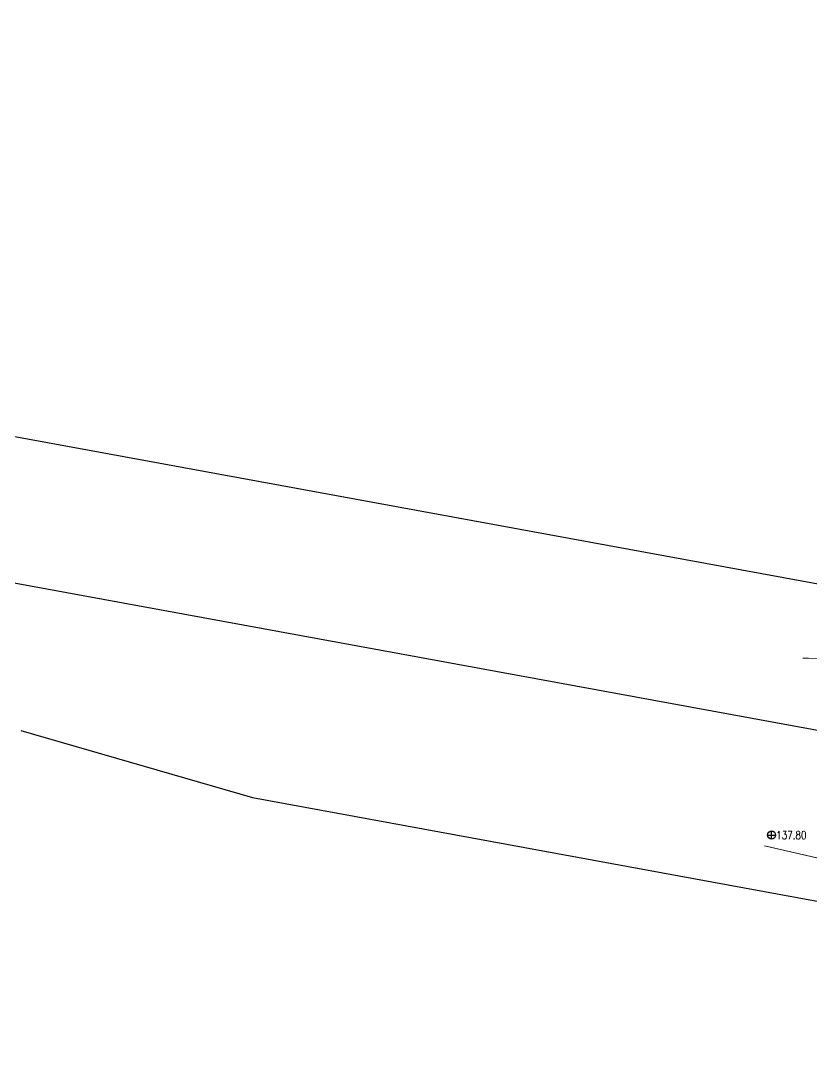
# Model space of a CAD drawing. Extents: x 529262 to 576451, y 2694391 to 2717535.
# Drawn here: x 562765.6 to 562864.3, y 2710277 to 2710406.8 of the extents above; entities that cross this region are included whole.
import ezdxf
from ezdxf.enums import TextEntityAlignment as Align
from ezdxf.xclip import XClip

# ---------------------------------------------------------------- set-up
doc = ezdxf.new("R2010")
doc.units = 0
doc.header["$XCLIPFRAME"] = 0
for name, color, linetype in [('COMPONENT', 8, 'Continuous'), ('DLSS', 4, 'Continuous'), ('GCD', 8, 'Continuous'), ('PP-COM', 7, 'Continuous'), ('RD-中线', 40, 'Continuous'), ('RD-红线', 7, 'Continuous')]:
    doc.layers.add(name, color=color, linetype=linetype)
doc.styles.add('HZ', font='rs.shx', dxfattribs={"width": 0.8, "bigfont": 'hztxt.shx'})

# ---------------------------------------------------------------- blocks, each defined once
blk = doc.blocks.new('A$C19FD0107')
at = {"layer": 'RD-中线', "color": 8, "linetype": 'Continuous', "flags": 128}
blk.add_lwpolyline([(-8548.04, 16003.66), (-8094.49, 15920.48)], dxfattribs=at)
at = {"layer": 'RD-红线', "color": 8, "linetype": 'Continuous', "flags": 128}
blk.add_lwpolyline([(-8516.36, 16016.15), (-8122.8, 15943.97)], dxfattribs=at)
at = {"layer": 'RD-红线', "color": 8}
blk.add_lwpolyline([(-8232.41, 15927.47), (-8203.44, 15919.11), (-8124.76, 15904.68)], dxfattribs=at)
blk = doc.blocks.new('GC200')
at = {"linetype": 'Continuous', "const_width": 0.2, "flags": 128}
blk.add_lwpolyline([(-0.1, 0, 1), (0.1, 0, 1)], format="xyb", close=True, dxfattribs=at)
blk = doc.blocks.new('gcbj0102')
for p, q in [((-1, 0), (1, 0)), ((0, -1), (0, 1))]:
    blk.add_line(p, q)
blk.add_circle((0, 0), 1)

msp = doc.modelspace()

# ---------------------------------------------------------------- linework, layer by layer
at = {"layer": 'DLSS', "color": 8, "linetype": 'Continuous', "const_width": 0.1, "flags": 128}
for points in [[(562863.28, 2710327.13), (562870.715, 2710326.995), (562887.885, 2710329.067), (562892.257, 2710330.508), (562899.028, 2710336.608), (562900.966, 2710341.427), (562902.318, 2710348.318), (562908.286, 2710347.01)], [(562858.464, 2710303.688), (562874.817, 2710299.937), (562883.382, 2710295.661), (562888.335, 2710289.009), (562890.244, 2710283.312), (562889.912, 2710277.072)]]:
    msp.add_lwpolyline(points, dxfattribs=at)

# ---------------------------------------------------------------- block references
at = {"layer": 'COMPONENT', "linetype": 'Continuous', "xscale": 0.5, "yscale": 0.5}
msp.add_blockref('gcbj0102', (562859.389, 2710305.032), dxfattribs=at)
at = {"layer": 'GCD', "color": 3, "linetype": 'Continuous'}
ref = msp.add_blockref('GC200', (562859.371, 2710305.011, 137.8), dxfattribs=dict(at, xscale=0.5, yscale=0.5, zscale=0.5))
ref.add_attrib('height', '137.80', dxfattribs={"linetype": 'Continuous', "height": 1, "style": 'HZ', "width": 0.8}).set_placement((562859.971, 2710305.011, 137.8), align=Align.MIDDLE_LEFT)
at = {"layer": 'PP-COM'}
ref = msp.add_blockref('A$C19FD0107', (570997.993, 2694390.603), dxfattribs=at)
XClip(ref).set_block_clipping_path([(-9366.4383134884, 14428.6043910822), (-3328.4480743363, 17452.7484863754)])

doc.saveas('drawing.dxf')
